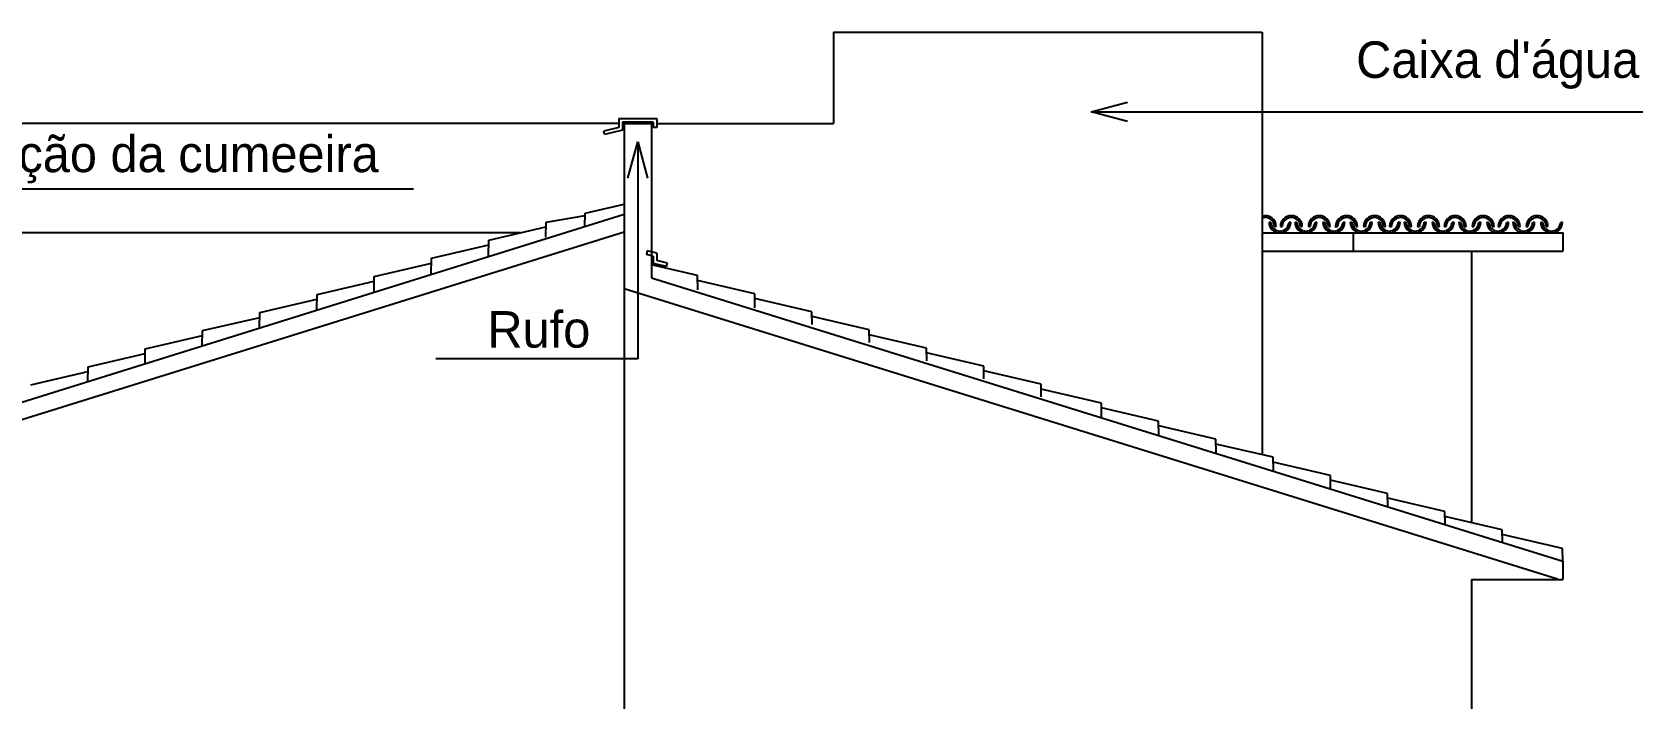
# Model space of a CAD drawing. Header units: millimetres. Extents: x 237 to 339, y 16 to 52.
# Drawn here: x 274.2 to 283.03, y 47.82 to 51.47 of the extents above; entities that cross this region are included whole.
import ezdxf

# ---------------------------------------------------------------- set-up
doc = ezdxf.new("R2010")
doc.units = ezdxf.units.MM
doc.header["$LTSCALE"] = 0.6
doc.header["$MEASUREMENT"] = 0
doc.linetypes.add('HIDDEN', pattern=[9.525, 6.35, -3.175])
for name, color, linetype in [('0.3', 3, 'Continuous'), ('02', 2, 'Continuous'), ('AR-ALV', 5, 'Continuous'), ('AR-ALV-BXA', 1, 'Continuous'), ('AR-PRJ', 1, 'HIDDEN'), ('COBERTURA', 32, 'Continuous')]:
    doc.layers.add(name, color=color, linetype=linetype)
doc.styles.add('stylUS BT', font='stylu.ttf', dxfattribs={"width": 1.5})
doc.dimstyles.new('ARQ_100 1', dxfattribs={"dimtxt": 0.125, "dimasz": 0.2, "dimexe": 0.1, "dimexo": 0.1, "dimgap": 0.1, "dimtad": 1, "dimzin": 6, "dimtxsty": 'stylUS BT', "dimblk1": 'DOTSMALL', "dimblk2": 'DOTSMALL', "dimsah": 1, "dimcen": 0.09, "dimdle": 0.1, "dimclrd": 256, "dimclre": 256, "dimclrt": 2, "dimaunit": 1, "dimadec": 0, "dimazin": 0, "dimtfac": 1, "dimtmove": 2, "dimatfit": 3, "dimldrblk": 'OPEN30', "dimfxl": 1, "dimtolj": 1, "dimtzin": 0, "dimarcsym": 0})

# ---------------------------------------------------------------- blocks, each defined once
blk = doc.blocks.new('_DOTSMALL')
at = {"color": 0, "linetype": 'ByBlock', "const_width": 0.5}
blk.add_lwpolyline([(-0.0625, 0, 1), (0.0625, 0, 1)], format="xyb", close=True, dxfattribs=at)
blk = doc.blocks.new('_Open30')
at = {"layer": 'AR-ALV', "color": 0, "lineweight": -2}
for p, q in [((-1, 0.268), (0, 0)), ((0, 0), (-1, -0.268)), ((0, 0), (-1, 0))]:
    blk.add_line(p, q, dxfattribs=at)

msp = doc.modelspace()

# ---------------------------------------------------------------- linework, layer by layer
at = {"layer": '0.3', "lineweight": -3}
for p, q in [((277.4426, 50.9706), (277.4426, 45.5706)), ((277.4426, 50.9706), (277.5926, 50.9706)), ((277.5926, 50.9706), (277.5926, 50.124)), ((277.4426, 50.3751), (271.3426, 48.4751)), ((277.4426, 50.0658), (282.563, 48.4751)), ((282.5926, 48.5706), (282.5926, 48.4706)), ((282.0926, 48.4706), (282.0926, 45.5706)), ((282.0926, 48.4706), (282.5926, 48.4706))]:
    msp.add_line(p, q, dxfattribs=at)
at = {"layer": '02', "lineweight": -3}
for p, q in [((278.5926, 51.4706), (280.9426, 51.4706)), ((278.5926, 51.4706), (278.5926, 50.9706)), ((280.9426, 51.4706), (280.9426, 49.1546)), ((277.4426, 50.9706), (277.4335, 50.9706)), ((277.6217, 50.9706), (278.5926, 50.9706)), ((282.0926, 50.2706), (282.0926, 48.7826))]:
    msp.add_line(p, q, dxfattribs=at)
at = {"layer": 'AR-ALV-BXA', "lineweight": -3}
for p, q in [((277.4135, 50.9706), (271.8426, 50.9706)), ((277.5926, 50.9706), (277.6017, 50.9706)), ((277.3278, 50.4592), (277.3278, 50.4592)), ((281.4426, 50.3706), (281.4426, 50.2706)), ((282.5926, 50.3726), (282.5926, 50.2706)), ((280.9426, 50.2706), (282.5926, 50.2706)), ((276.0714, 50.0624), (276.0714, 50.0624)), ((277.8467, 50.0664), (277.8467, 50.0664)), ((278.4749, 49.868), (278.4749, 49.868))]:
    msp.add_line(p, q, dxfattribs=at)
at = {"layer": 'AR-PRJ', "lineweight": -3}
msp.add_line((276.8722, 50.3706), (271.8426, 50.3706), dxfattribs=at)
at = {"layer": 'COBERTURA', "lineweight": -3}
for p, q in [((277.4135, 50.9979), (277.6217, 50.9979)), ((277.4135, 50.9979), (277.4135, 50.9487)), ((277.6217, 50.9979), (277.6217, 50.9487)), ((277.4135, 50.9487), (277.3316, 50.929)), ((277.3363, 50.9096), (277.3316, 50.929)), ((277.4335, 50.9329), (277.3363, 50.9096)), ((277.6017, 50.9779), (277.4335, 50.9779)), ((277.4335, 50.9779), (277.4335, 50.9329)), ((277.5926, 50.9706), (277.6017, 50.9706)), ((277.5926, 50.9706), (277.6017, 50.9706)), ((277.6017, 50.9779), (277.6017, 50.9487)), ((277.6217, 50.9487), (277.6017, 50.9487)), ((277.4426, 50.4706), (271.3426, 48.5706)), ((277.0148, 50.4298), (277.2285, 50.4667)), ((277.2274, 50.4035), (277.2287, 50.4792)), ((277.2287, 50.4792), (277.4426, 50.529)), ((276.7007, 50.3307), (277.0144, 50.4036)), ((277.0134, 50.3464), (277.0148, 50.4298)), ((280.9426, 50.3706), (282.5926, 50.3706)), ((280.9811, 50.4294), (280.9911, 50.4294)), ((281.0109, 50.4058), (281.0209, 50.4058)), ((281.0435, 50.406), (281.0535, 50.406)), ((281.0911, 50.4296), (281.1011, 50.4296)), ((281.1237, 50.4294), (281.1337, 50.4294)), ((281.1535, 50.4058), (281.1635, 50.4058)), ((281.1968, 50.406), (281.2068, 50.406)), ((281.2337, 50.4296), (281.2437, 50.4296)), ((281.277, 50.4294), (281.287, 50.4294)), ((281.3068, 50.4058), (281.3168, 50.4058)), ((281.343, 50.406), (281.3531, 50.406)), ((281.3466, 50.406), (281.3566, 50.406)), ((281.387, 50.4296), (281.397, 50.4296)), ((281.4268, 50.4294), (281.4368, 50.4294)), ((281.4566, 50.4058), (281.4666, 50.4058)), ((281.4999, 50.406), (281.5099, 50.406)), ((281.5368, 50.4296), (281.5468, 50.4296)), ((281.5802, 50.4294), (281.5902, 50.4294)), ((281.6099, 50.4058), (281.62, 50.4058)), ((281.6426, 50.406), (281.6526, 50.406)), ((281.6902, 50.4296), (281.7002, 50.4296)), ((281.7228, 50.4294), (281.7328, 50.4294)), ((281.7526, 50.4058), (281.7626, 50.4058)), ((281.7959, 50.406), (281.8059, 50.406)), ((281.8328, 50.4296), (281.8428, 50.4296)), ((281.8761, 50.4294), (281.8861, 50.4294)), ((281.9059, 50.4058), (281.9159, 50.4058)), ((281.9421, 50.406), (281.9521, 50.406)), ((281.9861, 50.4296), (281.9961, 50.4296)), ((282.0223, 50.4294), (282.0323, 50.4294)), ((282.0521, 50.4058), (282.0621, 50.4058)), ((282.0926, 50.3726), (282.0926, 50.3706)), ((282.0955, 50.406), (282.1055, 50.406)), ((282.1323, 50.4296), (282.1423, 50.4296)), ((282.1757, 50.4294), (282.1857, 50.4294)), ((282.2055, 50.4058), (282.2155, 50.4058)), ((282.2381, 50.406), (282.2481, 50.406)), ((282.2857, 50.4296), (282.2957, 50.4296)), ((282.3183, 50.4294), (282.3283, 50.4294)), ((282.3481, 50.4058), (282.3581, 50.4058)), ((282.3914, 50.406), (282.4014, 50.406)), ((282.4283, 50.4296), (282.4383, 50.4296)), ((282.4716, 50.4294), (282.4816, 50.4294)), ((282.5014, 50.4058), (282.5114, 50.4058)), ((282.5816, 50.4296), (282.5916, 50.4296)), ((276.3866, 50.2315), (276.7003, 50.3044)), ((276.6993, 50.2445), (276.7007, 50.3307)), ((276.0725, 50.1323), (276.3862, 50.2053)), ((276.3852, 50.1453), (276.3866, 50.2315)), ((277.5695, 50.2721), (277.565, 50.2526)), ((277.6026, 50.2438), (277.565, 50.2526)), ((277.6226, 50.2597), (277.5695, 50.2721)), ((277.8456, 50.1363), (277.5926, 50.1951)), ((277.6026, 50.2438), (277.6026, 50.2031)), ((277.6757, 50.186), (277.6026, 50.2031)), ((277.6226, 50.2597), (277.6226, 50.2189)), ((277.6803, 50.2055), (277.6226, 50.2189)), ((277.6757, 50.186), (277.6803, 50.2055)), ((275.7584, 50.0331), (276.0721, 50.1061)), ((276.0711, 50.0474), (276.0725, 50.1323)), ((277.5926, 50.124), (282.5926, 48.5706)), ((277.8468, 50.0583), (277.8456, 50.1363)), ((278.1597, 50.0371), (277.846, 50.1101)), ((275.757, 49.9496), (275.7584, 50.0331)), ((278.1609, 49.9604), (278.1597, 50.0371)), ((278.4738, 49.9379), (278.1601, 50.0109)), ((275.4429, 49.8477), (275.4443, 49.9339)), ((275.4443, 49.9339), (275.758, 50.0069)), ((278.4749, 49.868), (278.4738, 49.9379)), ((275.1288, 49.7499), (275.1302, 49.8347)), ((275.1302, 49.8347), (275.4439, 49.9077)), ((278.7879, 49.8387), (278.4742, 49.9117)), ((278.789, 49.7689), (278.7879, 49.8387)), ((274.8161, 49.7355), (275.1298, 49.8085)), ((275.1291, 49.7649), (275.1291, 49.7649)), ((279.102, 49.7395), (278.7883, 49.8125)), ((274.502, 49.6363), (274.8157, 49.7093)), ((274.8147, 49.652), (274.8161, 49.7355)), ((279.1031, 49.6697), (279.102, 49.7395)), ((279.4161, 49.6403), (279.1024, 49.7133)), ((279.1031, 49.6697), (279.1031, 49.6697)), ((274.1879, 49.5371), (274.5016, 49.6101)), ((274.5006, 49.5542), (274.502, 49.6363)), ((279.4172, 49.5705), (279.4161, 49.6403)), ((279.7302, 49.5411), (279.4165, 49.6141)), ((274.5009, 49.5665), (274.5009, 49.5665)), ((279.7313, 49.4713), (279.7302, 49.5411)), ((280.0615, 49.4379), (279.7306, 49.5149)), ((279.7313, 49.4713), (279.7313, 49.4713)), ((280.0628, 49.3586), (280.0615, 49.4379)), ((280.3756, 49.3387), (280.0619, 49.4117)), ((280.3769, 49.2607), (280.3756, 49.3387)), ((280.6897, 49.2396), (280.376, 49.3125)), ((280.3767, 49.2689), (280.3767, 49.2689)), ((280.6909, 49.1629), (280.6897, 49.2396)), ((281.0038, 49.1404), (280.6901, 49.2133)), ((281.0049, 49.0705), (281.0038, 49.1404)), ((281.3179, 49.0412), (281.0042, 49.1142)), ((281.0049, 49.0705), (281.0049, 49.0705)), ((281.319, 48.9713), (281.3179, 49.0412)), ((281.632, 48.942), (281.3183, 49.015)), ((281.6331, 48.8721), (281.632, 48.942)), ((281.9461, 48.8428), (281.6324, 48.9158)), ((281.6331, 48.8721), (281.6331, 48.8721)), ((281.9472, 48.7729), (281.9461, 48.8428)), ((282.2602, 48.7436), (281.9465, 48.8166)), ((282.2613, 48.6738), (282.2602, 48.7436)), ((282.5915, 48.6404), (282.2606, 48.7174)), ((282.2613, 48.6738), (282.2613, 48.6738)), ((282.5926, 48.5706), (282.5915, 48.6404)), ((282.5926, 48.5706), (282.5926, 48.5706))]:
    msp.add_line(p, q, dxfattribs=at)
for centre, radius, start, end in [((280.9609, 50.4048), 0.06, 1.11622, 107.68895), ((280.9609, 50.4048), 0.05, 1.11622, 111.38329), ((281.1035, 50.4048), 0.06, 1.11622, 178.88378), ((281.1035, 50.4048), 0.05, 1.11622, 178.66055), ((281.2568, 50.4048), 0.06, 1.11622, 178.88378), ((281.2568, 50.4048), 0.05, 1.11622, 178.66055), ((281.4066, 50.4048), 0.06, 1.11622, 178.88378), ((281.4066, 50.4048), 0.05, 1.11622, 178.66055), ((281.5599, 50.4048), 0.06, 1.11622, 178.88378), ((281.5599, 50.4048), 0.05, 1.11622, 178.66055), ((281.7026, 50.4048), 0.06, 1.11622, 178.88378), ((281.7026, 50.4048), 0.05, 1.11622, 178.66055), ((281.8559, 50.4048), 0.06, 1.11622, 178.88378), ((281.8559, 50.4048), 0.05, 1.11622, 178.66055), ((282.0021, 50.4048), 0.06, 1.11622, 178.88378), ((282.0021, 50.4048), 0.05, 1.11622, 178.66055), ((282.1555, 50.4048), 0.06, 1.11622, 178.88378), ((282.1555, 50.4048), 0.05, 1.11622, 178.66055), ((282.2981, 50.4048), 0.06, 1.11622, 178.88378), ((282.2981, 50.4048), 0.05, 1.11622, 178.66055), ((282.4514, 50.4048), 0.06, 1.11622, 178.88378), ((282.4514, 50.4048), 0.05, 1.11622, 178.66055), ((281.0411, 50.4306), 0.06, 181.11622, 358.88378), ((281.0411, 50.4306), 0.05, 181.33945, 358.88378), ((281.1837, 50.4306), 0.06, 181.11622, 358.88378), ((281.1837, 50.4306), 0.05, 181.33945, 358.88378), ((281.337, 50.4306), 0.06, 181.11622, 358.88378), ((281.337, 50.4306), 0.05, 181.33945, 358.88378), ((281.4868, 50.4306), 0.06, 181.11622, 358.88378), ((281.4868, 50.4306), 0.05, 181.33945, 358.88378), ((281.6402, 50.4306), 0.06, 181.11622, 358.88378), ((281.6402, 50.4306), 0.05, 181.33945, 358.88378), ((281.7828, 50.4306), 0.06, 181.11622, 358.88378), ((281.7828, 50.4306), 0.05, 181.33945, 358.88378), ((281.9361, 50.4306), 0.06, 181.11622, 358.88378), ((281.9361, 50.4306), 0.05, 181.33945, 358.88378), ((282.0823, 50.4306), 0.06, 181.11622, 358.88378), ((282.0823, 50.4306), 0.05, 181.33945, 358.88378), ((282.2357, 50.4306), 0.06, 181.11622, 358.88378), ((282.2357, 50.4306), 0.05, 181.33945, 358.88378), ((282.3783, 50.4306), 0.06, 181.11622, 358.88378), ((282.3783, 50.4306), 0.05, 181.33945, 358.88378), ((282.5316, 50.4306), 0.06, 181.11622, 358.88378), ((282.5316, 50.4306), 0.05, 181.33945, 358.88378)]:
    msp.add_arc(centre, radius, start, end, dxfattribs=at)

# ---------------------------------------------------------------- texts
at = {"layer": '02', "lineweight": -3, "char_height": 0.2, "width": 4.0534, "attachment_point": 5}
for s, insert in [("{\\fStylus BT|b0|i0|c0|p34;Caixa d'água}", (282.2355, 51.2901)), ('{\\fStylus BT|b0|i0|c0|p34;Projeção da cumeeira }', (274.7964, 50.7728)), ('{\\fStylus BT|b0|i0|c0|p34;Rufo}', (276.9754, 49.8403))]:
    msp.add_mtext(s, dxfattribs=dict(at, insert=insert))

# ---------------------------------------------------------------- leaders
at = {"layer": 'AR-ALV-BXA', "lineweight": -3}
for points in [[(280.0047, 51.034), (283.0316, 51.034)], [(277.5176, 50.8706), (277.5176, 49.6797), (276.411, 49.6797)], [(272.605, 50.3706), (272.9474, 50.6129), (276.287, 50.6129)]]:
    msp.add_leader(points, dimstyle='ARQ_100 1', override={"dimgap": 0.05, "dimtad": 0}, dxfattribs=at)

doc.saveas('drawing.dxf')
